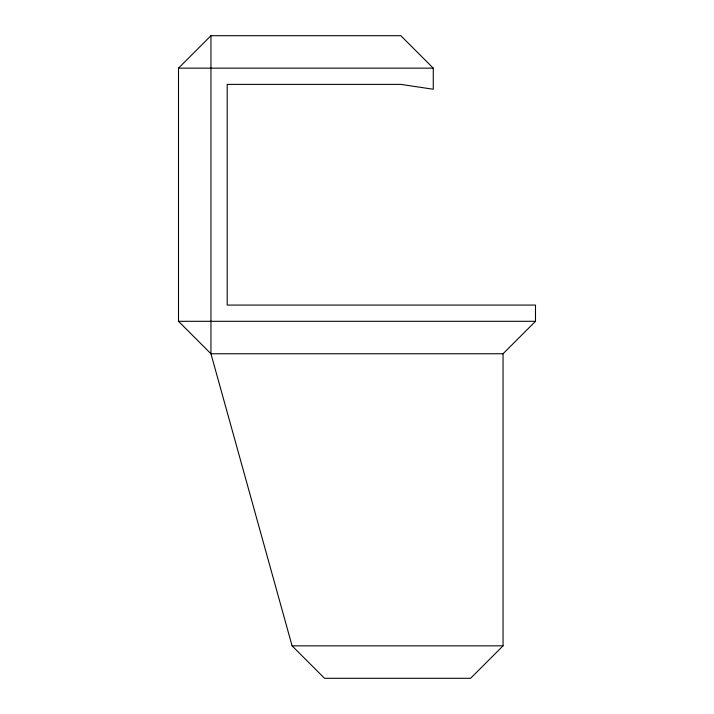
<?xml version="1.0" encoding="UTF-8"?>
<svg xmlns="http://www.w3.org/2000/svg" width="714" height="714" viewBox="0 0 714 714"><rect width="100%" height="100%" fill="white"/><g stroke="black" fill="none" stroke-linecap="round" stroke-linejoin="round"><path stroke-width="1.07" d="M178.5 68.151L210.951 35.7L400.813 35.7L433.264 68.151L433.264 89.25L400.813 84.386L227.186 84.386L227.186 305.074L535.5 305.074L535.5 321.3L503.049 353.751L210.951 353.751L178.5 321.3L178.5 68.151L433.264 68.151M503.049 353.751L503.049 645.849L470.588 678.3L324.549 678.3L292.088 645.849L210.951 353.751L210.951 35.7M178.5 321.3L535.5 321.3M292.088 645.849L503.049 645.849"/></g></svg>
